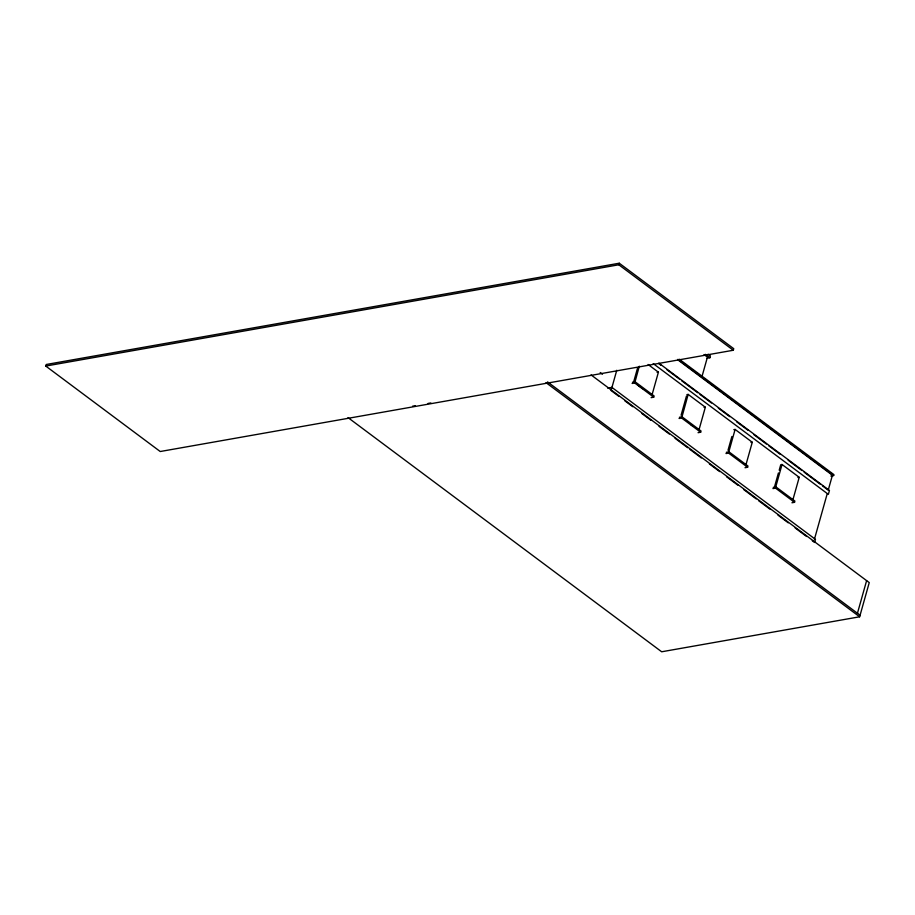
<?xml version="1.0" encoding="UTF-8"?>
<svg xmlns="http://www.w3.org/2000/svg" width="915" height="915" viewBox="0 0 915 915"><rect width="100%" height="100%" fill="white"/><g stroke="black" fill="none" stroke-linecap="round" stroke-linejoin="round"><path stroke-width="1.37" d="M45.75 366.057L46.185 364.502L619.261 263.223L733.739 348.695L733.304 350.251L160.228 451.518L45.75 366.057L618.814 264.778L733.304 350.251M618.814 264.778L619.261 263.223M812.28 540.754L814.567 542.469L815.448 539.358L611.906 387.4L611.026 390.511L619.032 396.481M611.78 388.029L616.767 370.278M633.763 381.532L637.618 367.819M632.116 383.465L634.724 382.996L639.311 366.217M651.857 395.486L658.411 372.188L648.106 364.49M651.114 397.648L653.722 397.19L654.076 395.943L635.067 381.761L632.471 382.218M681.092 415.204L686.479 396.001M679.056 418.498L681.652 418.041L688.171 394.399L705.339 407.221L698.797 430.53M702.171 375.893L707.444 357.125L704.012 354.562M707.078 358.257L709.891 357.754L710.417 355.889L708.13 354.185M698.054 432.692L700.661 432.223L701.016 430.988L682.007 416.794L679.399 417.251M728.02 450.237L731.874 436.535M728.557 452.753L735.111 429.444L752.279 442.265L745.725 465.575M725.984 453.543L728.592 453.085L728.946 451.838L747.944 466.021L747.601 467.268L744.993 467.725M774.582 486.654L778.425 472.941M779.203 470.196L780.747 464.717L782.039 464.488L799.218 477.31L792.664 500.608M775.497 487.787L782.039 464.488M772.923 488.576L775.531 488.118L775.874 486.883L794.883 501.065L794.529 502.312L791.933 502.77M814.419 539.29L827.069 494.26M830.843 476.052L833.645 475.56L833.908 474.622L679.353 359.252M857.447 613.267L866.619 580.636M347.997 417.595L661.671 651.777L859.643 616.79L869.25 582.603L591.067 374.921M412.585 406.191L415.387 405.688M428.026 403.458L430.839 402.955M657.107 372.416L658.411 372.188M607.674 388.143L611.906 387.4M686.868 394.64L688.171 394.399M704.035 407.45L705.339 407.221M733.807 429.673L735.111 429.444M750.975 442.494L752.279 442.265M726.338 452.296L728.946 451.838M797.914 477.538L799.218 477.31M773.278 487.34L775.874 486.883M705.316 354.334L709.891 357.754M677.946 359.332L833.645 475.56M677.866 359.87L832.421 475.251L828.224 490.166L822.505 485.888M658.869 363.129L829.448 490.474L828.361 494.363L653.207 363.598M658.8 363.678L661.087 365.382M666.806 369.66L679.399 379.062M681.686 380.766L697.722 392.729M700.009 394.445L711.458 402.989M718.321 408.113L729.77 416.668M736.644 421.792L748.093 430.336M753.811 434.614L766.404 444.015M768.692 445.719L780.14 454.263M788.158 460.245L801.895 470.504M804.182 472.22L820.206 484.184M638.121 385.238L642.696 388.658M690.779 424.549L693.067 426.253M634.724 382.996L653.722 397.19M681.652 418.041L700.661 432.223M728.592 453.085L747.601 467.268M775.531 488.118L794.529 502.312M600.206 372.508L602.493 374.212M624.751 400.747L632.757 406.729M641.907 413.557L651.045 420.385M659.052 426.367L669.345 434.042M675.064 438.319L687.645 447.709M689.933 449.414L701.359 457.946M709.365 463.928L719.659 471.602M726.521 476.726L737.959 485.27M743.678 489.536L756.248 498.927M758.535 500.631L769.973 509.175M777.979 515.145L788.273 522.831M795.135 527.955L806.573 536.487M547.547 381.91L860.077 615.235M545.969 382.619L859.643 616.79"/></g></svg>
